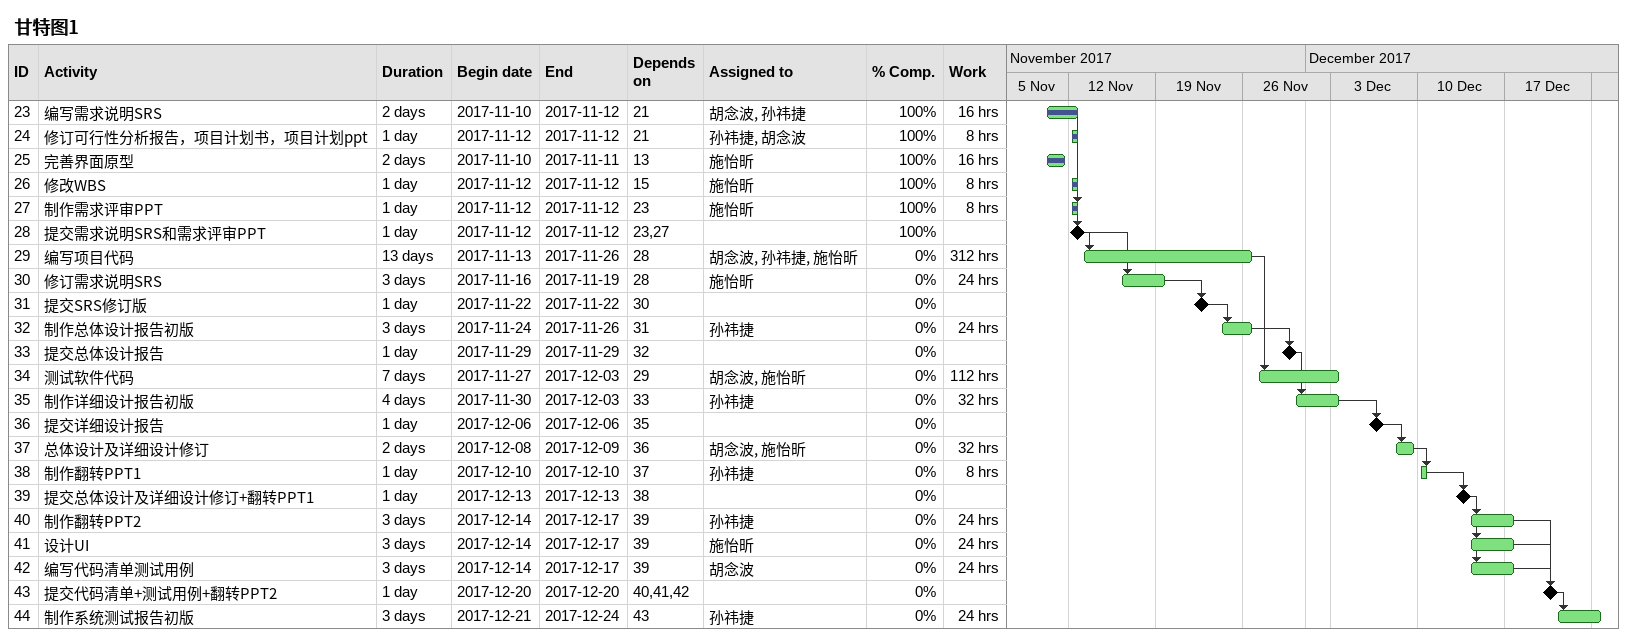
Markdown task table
甘特图1

| ID | Task | Duration | Start | Finish | Predecessors | Resources | % complete | Work (h) |
|---|---|---|---|---|---|---|---|---|
| 23 | 编写需求说明SRS | 2d | 2017-11-10 | 2017-11-12 | 21 | 胡念波, 孙祎捷 | 100 | 16 |
| 24 | 修订可行性分析报告，项目计划书，项目计划ppt | 1d | 2017-11-12 | 2017-11-12 | 21 | 孙祎捷, 胡念波 | 100 | 8 |
| 25 | 完善界面原型 | 2d | 2017-11-10 | 2017-11-11 | 13 | 施怡昕 | 100 | 16 |
| 26 | 修改WBS | 1d | 2017-11-12 | 2017-11-12 | 15 | 施怡昕 | 100 | 8 |
| 27 | 制作需求评审PPT | 1d | 2017-11-12 | 2017-11-12 | 23 | 施怡昕 | 100 | 8 |
| 28 | 提交需求说明SRS和需求评审PPT | 1d | 2017-11-12 | 2017-11-12 | 23, 27 |  | 100 |  |
| 29 | 编写项目代码 | 13d | 2017-11-13 | 2017-11-26 | 28 | 胡念波, 孙祎捷, 施怡昕 | 0 | 312 |
| 30 | 修订需求说明SRS | 3d | 2017-11-16 | 2017-11-19 | 28 | 施怡昕 | 0 | 24 |
| 31 | 提交SRS修订版 | 1d | 2017-11-22 | 2017-11-22 | 30 |  | 0 |  |
| 32 | 制作总体设计报告初版 | 3d | 2017-11-24 | 2017-11-26 | 31 | 孙祎捷 | 0 | 24 |
| 33 | 提交总体设计报告 | 1d | 2017-11-29 | 2017-11-29 | 32 |  | 0 |  |
| 34 | 测试软件代码 | 7d | 2017-11-27 | 2017-12-03 | 29 | 胡念波, 施怡昕 | 0 | 112 |
| 35 | 制作详细设计报告初版 | 4d | 2017-11-30 | 2017-12-03 | 33 | 孙祎捷 | 0 | 32 |
| 36 | 提交详细设计报告 | 1d | 2017-12-06 | 2017-12-06 | 35 |  | 0 |  |
| 37 | 总体设计及详细设计修订 | 2d | 2017-12-08 | 2017-12-09 | 36 | 胡念波, 施怡昕 | 0 | 32 |
| 38 | 制作翻转PPT1 | 1d | 2017-12-10 | 2017-12-10 | 37 | 孙祎捷 | 0 | 8 |
| 39 | 提交总体设计及详细设计修订+翻转PPT1 | 1d | 2017-12-13 | 2017-12-13 | 38 |  | 0 |  |
| 40 | 制作翻转PPT2 | 3d | 2017-12-14 | 2017-12-17 | 39 | 孙祎捷 | 0 | 24 |
| 41 | 设计UI | 3d | 2017-12-14 | 2017-12-17 | 39 | 施怡昕 | 0 | 24 |
| 42 | 编写代码清单测试用例 | 3d | 2017-12-14 | 2017-12-17 | 39 | 胡念波 | 0 | 24 |
| 43 | 提交代码清单+测试用例+翻转PPT2 | 1d | 2017-12-20 | 2017-12-20 | 40, 41, 42 |  | 0 |  |
| 44 | 制作系统测试报告初版 | 3d | 2017-12-21 | 2017-12-24 | 43 | 孙祎捷 | 0 | 24 |
